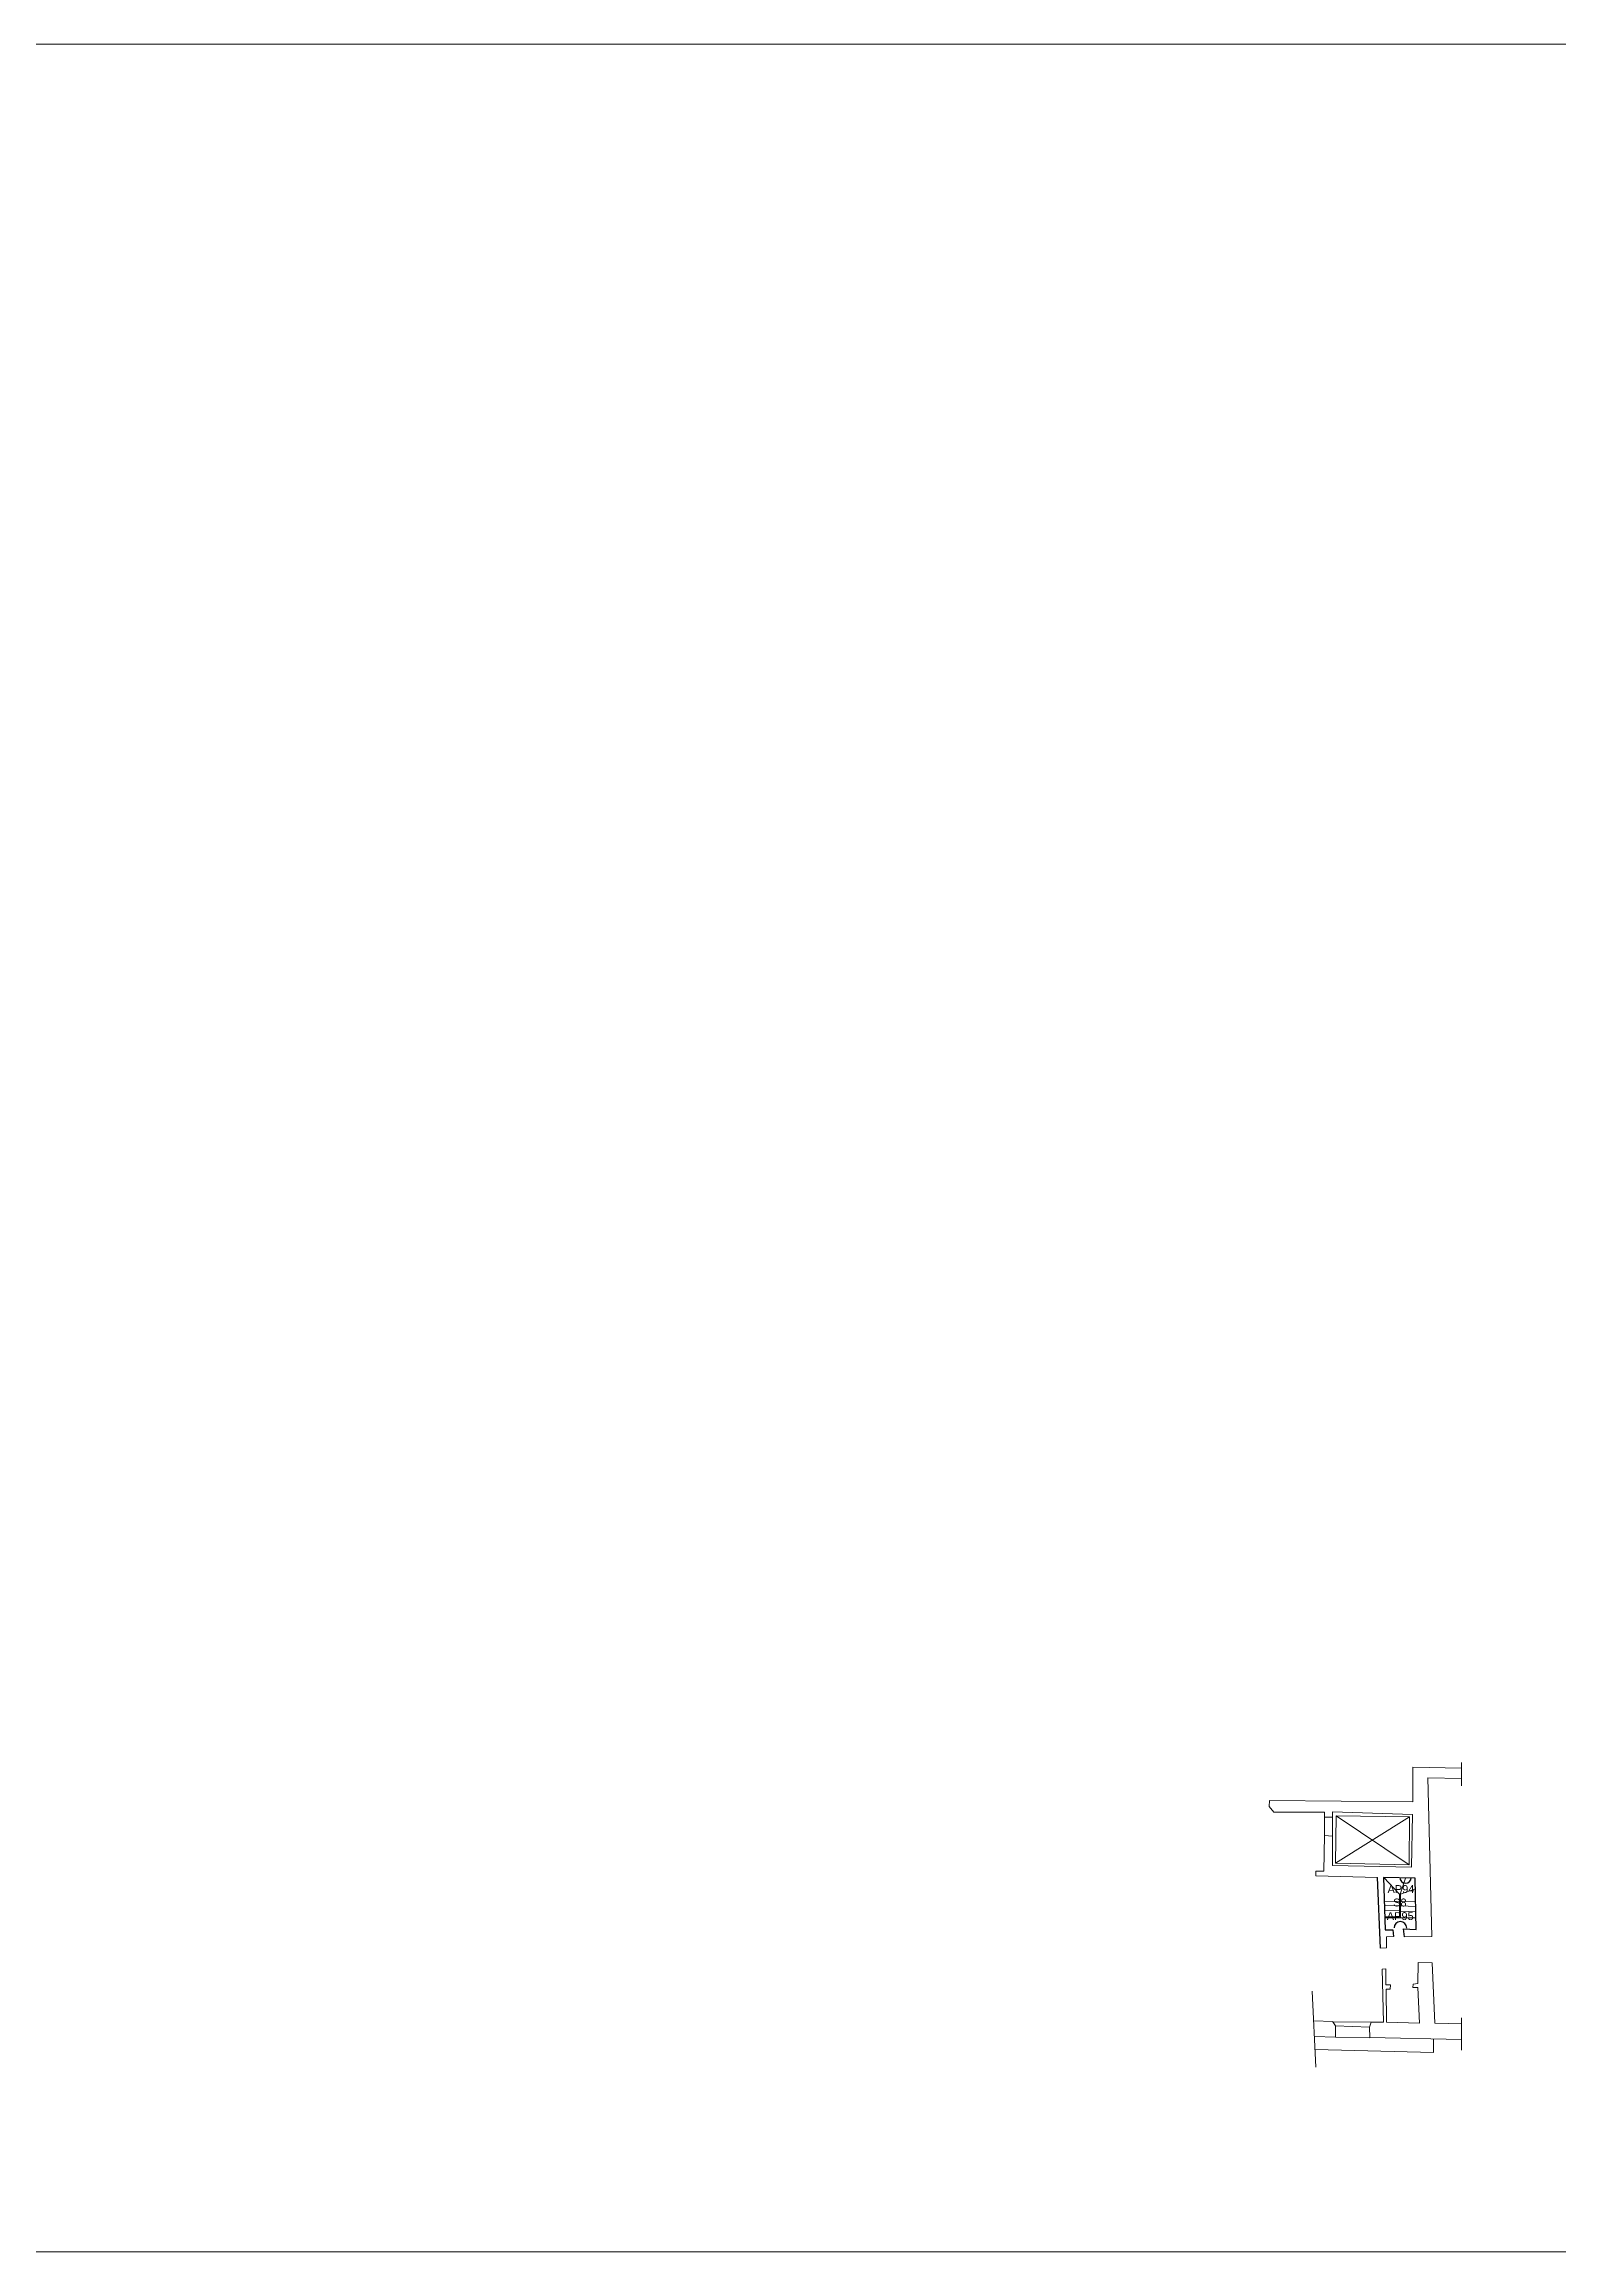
# Model space of a CAD drawing. Header units: millimetres. Extents: x 195 to 76808, y -2861 to 4318.
# Drawn here: x 65012 to 67891, y 109 to 4309 of the extents above; entities that cross this region are included whole.
import ezdxf

# ---------------------------------------------------------------- set-up
doc = ezdxf.new("R2010")
doc.units = ezdxf.units.MM
for name, color, linetype, lineweight in [('_sottile', 253, 'Continuous', 5), ('LAMPADINE', 30, 'Continuous', 30), ('muri', 7, 'Continuous', 9), ('num.vani', 66, 'Continuous', 9)]:
    doc.layers.add(name, color=color, linetype=linetype, lineweight=lineweight)
doc.styles.add('ducale_200', font='ARIAL.TTF', dxfattribs={"height": 1})
doc.styles.get("Standard").update_dxf_attribs({"font": 'ARIAL.TTF'})

msp = doc.modelspace()

# ---------------------------------------------------------------- linework, layer by layer
at = {"layer": '_sottile'}
for p, q in [((67615.1, 965), (67615.1, 1031.1)), ((67615.1, 1031.1), (67707.9, 1028.7)), ((67707.9, 1009), (67644, 1010.6)), ((67644, 1010.6), (67651.5, 708.6)), ((67707.9, 1040), (67707.9, 995.3)), ((67341.9, 955.9), (67342.7, 967.3)), ((67342.7, 967.3), (67615.1, 965)), ((67351.1, 945.3), (67341.9, 955.9)), ((67447.4, 945.3), (67351.1, 945.3)), ((67447.4, 935.5), (67447.4, 945.3)), ((67462.6, 935.5), (67447.4, 935.5)), ((67614.4, 940.8), (67462.6, 946.1)), ((67462.6, 946.1), (67462.6, 935.5)), ((67612.8, 840.6), (67614.4, 940.8)), ((67445.9, 833), (67447.4, 900.6)), ((67447.4, 900.6), (67462.6, 899.8)), ((67462.6, 899.8), (67462.6, 843.6)), ((67462.6, 843.6), (67612.8, 840.6)), ((67430.7, 824.1), (67430.7, 833.1)), ((67430.7, 833.1), (67445.9, 833)), ((67548.3, 820.9), (67430.7, 824.1)), ((67565, 687.3), (67553.7, 686.6)), ((67578.7, 708.6), (67565, 707.8)), ((67565, 707.8), (67565, 687.3)), ((67651.5, 708.6), (67599.2, 707.8)), ((67563.8, 647.1), (67557, 646.4)), ((67557, 646.4), (67559.2, 545.5)), ((67563.8, 616.8), (67563.8, 647.1)), ((67625.7, 659.2), (67625, 619)), ((67652.3, 658.5), (67625.7, 659.2)), ((67656.9, 543.9), (67652.3, 658.5)), ((67423.9, 605), (67431, 460)), ((67572.9, 616.8), (67563.8, 616.8)), ((67564.5, 608.4), (67572.1, 608.4)), ((67565.3, 545.5), (67564.5, 608.4)), ((67572.1, 608.4), (67572.9, 616.8)), ((67615.9, 618.3), (67615.1, 611.4)), ((67615.1, 611.4), (67625, 611.4)), ((67625, 619), (67615.9, 618.3)), ((67625, 611.4), (67628, 543.9)), ((67462.8, 547), (67426.7, 548.1)), ((67468.1, 538.6), (67463.1, 546.5)), ((67463.1, 546.5), (67536.2, 545.7)), ((67707.9, 553.7), (67707.9, 492.8)), ((67428.1, 518.4), (67468.1, 517.3)), ((67468.1, 516.9), (67468.1, 538.6)), ((67532.6, 536.4), (67468.1, 538.6)), ((67468.1, 516.9), (67533.4, 516.1)), ((67536.2, 545.7), (67532.6, 536.4)), ((67532.6, 536.4), (67533.4, 516.4)), ((67533.4, 516.4), (67707.9, 512.9)), ((67536.2, 545.7), (67559.2, 545.5)), ((67628, 543.9), (67565.3, 545.5)), ((67707.7, 542.4), (67656.9, 543.9)), ((67707.9, 541.7), (67707.7, 542.4))]:
    msp.add_line(p, q, dxfattribs=at)
for points in [[(67447.4, 935.5), (67447.4, 900.6)], [(67462.6, 935.5), (67462.6, 899.8)], [(67609, 936.2), (67608.3, 845.2), (67467.9, 848.2), (67469.4, 938.5), (67609, 936.2)], [(67609, 936.2), (67467.9, 848.2)], [(67608.3, 845.2), (67469.4, 938.5)], [(67590.2, 789.2), (67559.9, 820.9)], [(67591.1, 789.1), (67601.6, 819.4)], [(67592, 789.1), (67620.1, 799.2)], [(67590.2, 775.5), (67561.1, 776.1)], [(67590.2, 767), (67561.4, 768.1)], [(67590.2, 757.3), (67561.7, 758.1)], [(67562.1, 744.2), (67591.9, 744.5), (67592, 789.1), (67590.2, 789.2), (67590.2, 746.2), (67562.1, 746)], [(67592, 775.4), (67620.7, 774.9)], [(67592, 766.8), (67620.9, 765.9)], [(67592, 757), (67621.2, 755.9)], [(67591.9, 744.5), (67621.4, 744.2)], [(67654.6, 513.8), (67654.8, 488), (67429.3, 493.7)], [(67707.7, 542.4), (67707.9, 542.4)]]:
    msp.add_lwpolyline(points, dxfattribs=at)
at = {"layer": 'LAMPADINE'}
for centre, radius, start, end in [((67601.4, 821.1), 11, 179.2065, 359.2065), ((67591.7, 724.9), 12.1, 359.5908, 179.5908)]:
    msp.add_arc(centre, radius, start, end, dxfattribs=at)
at = {"layer": 'muri', "linetype": 'ByBlock', "lineweight": 30}
for p, q in [((67553.7, 686.6), (67548.3, 820.9)), ((67619.7, 819.4), (67559.7, 820.9)), ((67559.7, 820.9), (67562.8, 721.5)), ((67621.9, 722.2), (67619.7, 819.4)), ((67562.8, 721.5), (67577.2, 721.5)), ((67577.2, 721.5), (67578.7, 708.6)), ((67599.2, 707.8), (67597.7, 723)), ((67597.7, 723), (67621.9, 722.2))]:
    msp.add_line(p, q, dxfattribs=at)
at = {"layer": 'muri', "linetype": 'Continuous', "ltscale": 0.1}
msp.add_lwpolyline([(62051.8, 4308.8), (67971.8, 4308.8), (67971.8, 108.8), (62051.8, 108.8)], close=True, dxfattribs=at)

# ---------------------------------------------------------------- texts
at = {"layer": 'LAMPADINE', "color": 150, "char_height": 15, "width": 767, "attachment_point": 1, "style": 'ducale_200'}
for s, insert in [('AP94', (67567.1, 806.4)), ('AP95', (67565.7, 755))]:
    msp.add_mtext(s, dxfattribs=dict(at, insert=insert))
at = {"layer": 'num.vani', "linetype": 'Continuous', "insert": (67577.8, 780.9), "char_height": 15, "width": 1389.36, "attachment_point": 1}
msp.add_mtext('{\\fArial|b0|i0|c0|p34;S8}', dxfattribs=at)

doc.saveas('drawing.dxf')
